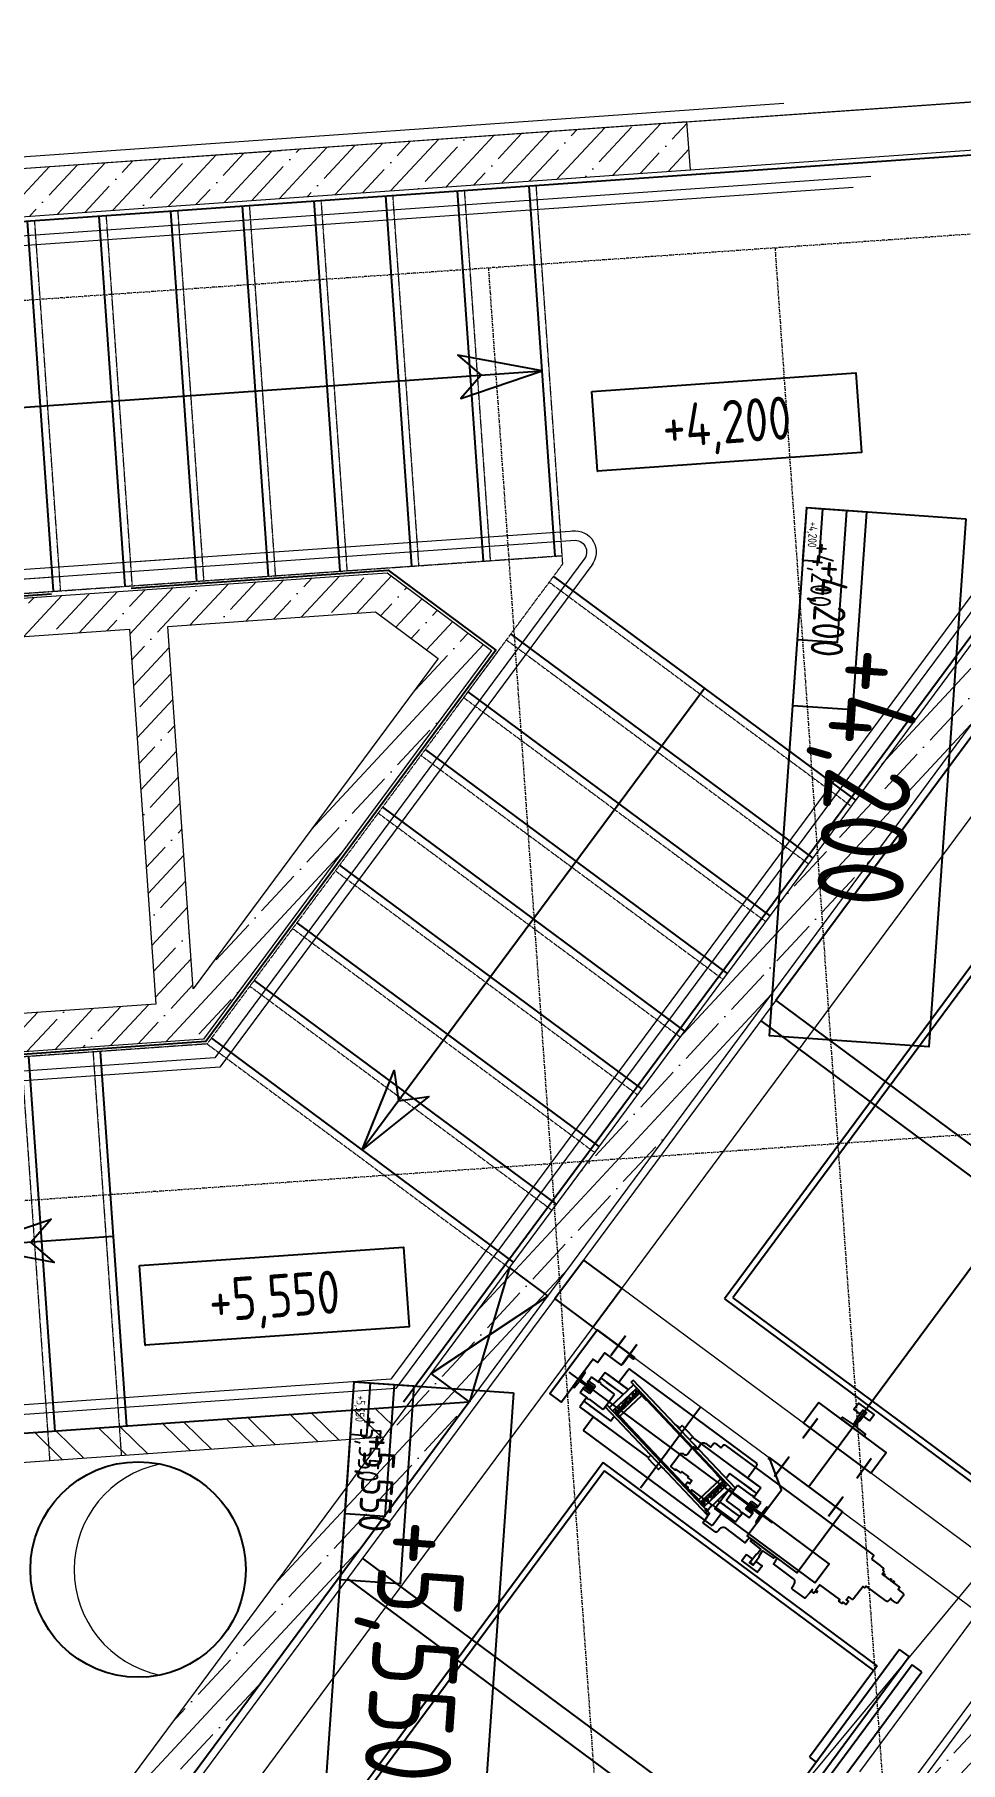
# Model space of a CAD drawing. Header units: millimetres. Extents: x -798 to 124478, y -405 to 121556.
# Drawn here: x 43648 to 47515, y 25462 to 32677 of the extents above; entities that cross this region are included whole.
import ezdxf
from ezdxf.enums import TextEntityAlignment as Align

# ---------------------------------------------------------------- set-up
doc = ezdxf.new("R2010")
doc.units = ezdxf.units.MM
for name, pattern in [('CENTER', [2, 1.25, -0.25, 0.25, -0.25]), ('HIDDEN', [0.375, 0.25, -0.125]), ('Strichpunkt', [25.4, 12.7, -6.35, 0, -6.35])]:
    doc.linetypes.add(name, pattern=pattern)
for name, color, linetype in [('0 @ 0.1', 7, 'Continuous'), ('0 @ 0.2', 7, 'Continuous'), ('0 @ 100', 7, 'Continuous'), ('0 @ 20', 7, 'Continuous'), ('0 @ 200', 7, 'Continuous'), ('0 @ 50', 7, 'Continuous'), ('0 @ 75', 7, 'Continuous'), ('1', 7, 'Continuous'), ('A-ЧИСТОВАЯ ОТДЕЛКА', 83, 'Continuous')]:
    doc.layers.add(name, color=color, linetype=linetype)
for name, color, linetype, lineweight in [('A-AXES', 40, 'CENTER', 5), ('A-Hatch', 253, 'Continuous', 9), ('A-Stair', 31, 'Continuous', 25), ('A-STAIR-PLAN-CNCR', 246, 'HIDDEN', 13), ('A-WALL-BRCK', 5, 'Continuous', 9), ('A-поручни', 141, 'Continuous', 5), ('LWA', 9, 'Continuous', 0), ('S-SLAB', 200, 'Continuous', 15), ('S-WALL', 5, 'Continuous', 15), ('тонкая 013', 4, 'Continuous', 18)]:
    doc.layers.add(name, color=color, linetype=linetype, lineweight=lineweight)
doc.styles.add('Arch-Dim', font='romans.shx', dxfattribs={"width": 0.75})

# ---------------------------------------------------------------- blocks, each defined once
blk = doc.blocks.new('оси 2')
at = {"layer": 'A-AXES', "linetype": 'Strichpunkt', "transparency": 33554687}
for p, q in [((2275580.2, -2396969.1), (2165325.6, -2404701.6)), ((2275842.5, -2400709.9), (2165588.7, -2408442.3)), ((2206160, -2401837.7), (2208269.7, -2431919.8)), ((2204962.9, -2401921.7), (2206932.8, -2430008.6))]:
    blk.add_line(p, q, dxfattribs=at)
blk = doc.blocks.new('*U74')
blk.add_lwpolyline([(0, 3.334), (11.053, 3.334), (11.053, 0), (0, 0)], close=True)
at = {"style": 'Arch-Dim', "width": 0.75}
blk.add_attdef('УРОВЕНЬ', text='', height=1.8, dxfattribs=at).set_placement((5.526, 0.774), align=Align.CENTER)
blk = doc.blocks.new('*U710')
at = {"layer": '0 @ 0.1', "transparency": 33554687, "xscale": 0.09999999999999994, "yscale": 0.09999999999999994, "zscale": 0.09999999999999994, "rotation": 359.9994288541457}
blk.add_blockref('*U74', (-589670.4, 21213.6), dxfattribs=at).add_auto_attribs({'УРОВЕНЬ': '+4,200'})
at = {"layer": '0 @ 0.2', "transparency": 33554687, "xscale": 0.2, "yscale": 0.2, "zscale": 0.2, "rotation": 265.9876910632498}
blk.add_blockref('*U74', (-588796.8, 21061.1), dxfattribs=at).add_auto_attribs({'УРОВЕНЬ': '+4,200'})
at = {"layer": '0 @ 100', "transparency": 33554687, "xscale": 100, "yscale": 100, "zscale": 100, "rotation": 4.011737790923141}
blk.add_blockref('*U74', (-589670.4, 21213.6), dxfattribs=at).add_auto_attribs({'УРОВЕНЬ': '+4,200'})
at = {"layer": '0 @ 20', "transparency": 33554687, "xscale": 19.99999999999999, "yscale": 19.99999999999999, "zscale": 19.99999999999999, "rotation": 265.9876910632498}
blk.add_blockref('*U74', (-588796.8, 21061.1), dxfattribs=at).add_auto_attribs({'УРОВЕНЬ': '+4,200'})
at = {"layer": '0 @ 200', "transparency": 33554687, "xscale": 199.9999999999999, "yscale": 199.9999999999999, "zscale": 199.9999999999999, "rotation": 265.9876910632498}
blk.add_blockref('*U74', (-588796.8, 21061.1), dxfattribs=at).add_auto_attribs({'УРОВЕНЬ': '+4,200'})
at = {"layer": '0 @ 50', "transparency": 33554687, "xscale": 49.99999999999998, "yscale": 49.99999999999998, "zscale": 49.99999999999998, "rotation": 265.9876910632498}
blk.add_blockref('*U74', (-588796.8, 21061.1), dxfattribs=at).add_auto_attribs({'УРОВЕНЬ': '+4,200'})
at = {"layer": '0 @ 75', "transparency": 33554687, "xscale": 75, "yscale": 75, "zscale": 75, "rotation": 265.9876910632499}
blk.add_blockref('*U74', (-588796.8, 21061.1), dxfattribs=at).add_auto_attribs({'УРОВЕНЬ': '+4,200'})
blk = doc.blocks.new('*U712')
at = {"layer": '0 @ 0.1', "transparency": 33554687, "xscale": 0.09999999999999994, "yscale": 0.09999999999999994, "zscale": 0.09999999999999994, "rotation": 359.9994288541457}
blk.add_blockref('*U74', (-591560, 17563.3), dxfattribs=at).add_auto_attribs({'УРОВЕНЬ': '+5,550'})
at = {"layer": '0 @ 0.2', "transparency": 33554687, "xscale": 0.2, "yscale": 0.2, "zscale": 0.2, "rotation": 265.9876910632498}
blk.add_blockref('*U74', (-590686.4, 17410.9), dxfattribs=at).add_auto_attribs({'УРОВЕНЬ': '+5,550'})
at = {"layer": '0 @ 100', "transparency": 33554687, "xscale": 100, "yscale": 100, "zscale": 100, "rotation": 4.011737790923141}
blk.add_blockref('*U74', (-591560, 17563.3), dxfattribs=at).add_auto_attribs({'УРОВЕНЬ': '+5,550'})
at = {"layer": '0 @ 20', "transparency": 33554687, "xscale": 19.99999999999999, "yscale": 19.99999999999999, "zscale": 19.99999999999999, "rotation": 265.9876910632498}
blk.add_blockref('*U74', (-590686.4, 17410.9), dxfattribs=at).add_auto_attribs({'УРОВЕНЬ': '+5,550'})
at = {"layer": '0 @ 200', "transparency": 33554687, "xscale": 199.9999999999999, "yscale": 199.9999999999999, "zscale": 199.9999999999999, "rotation": 265.9876910632498}
blk.add_blockref('*U74', (-590686.4, 17410.9), dxfattribs=at).add_auto_attribs({'УРОВЕНЬ': '+5,550'})
at = {"layer": '0 @ 50', "transparency": 33554687, "xscale": 49.99999999999998, "yscale": 49.99999999999998, "zscale": 49.99999999999998, "rotation": 265.9876910632498}
blk.add_blockref('*U74', (-590686.4, 17410.9), dxfattribs=at).add_auto_attribs({'УРОВЕНЬ': '+5,550'})
at = {"layer": '0 @ 75', "transparency": 33554687, "xscale": 75, "yscale": 75, "zscale": 75, "rotation": 265.9876910632499}
blk.add_blockref('*U74', (-590686.4, 17410.9), dxfattribs=at).add_auto_attribs({'УРОВЕНЬ': '+5,550'})
blk = doc.blocks.new('kkkj')
at = {"layer": 'A-Hatch', "ltscale": 15}
h = blk.add_hatch(dxfattribs=at)
h.set_pattern_fill('ANSI32', color=256, scale=21, angle=-89.40085, style=0)
h.set_pattern_definition([(315.59915, (-631989.52, 54743.62), (139.9523, 142.9103), []), (315.59915, (-631988.53, 54649.33), (139.9523, 142.9103), [])])
h.paths.add_polyline_path([(-590564.4, 17179.2), (-590470.4, 17306), (-592126.8, 17189.9), (-592525.8, 17161.9), (-592517.4, 17042.2), (-592238.1, 17061.8), (-592387.7, 17051.3), (-592179.6, 14084.5), (-590324, 14214.7), (-590472.2, 14324.5), (-592068.3, 14212.6), (-592268, 17059.7)])
at = {"layer": 'A-Stair'}
for p, q in [((-590147.1, 20837.7), (-590255.5, 22383.9)), ((-589847.8, 20858.7), (-589956.3, 22404.9)), ((-591344.2, 20753.7), (-591452.6, 22299.9)), ((-591044.9, 20774.7), (-591153.3, 22320.9)), ((-590745.6, 20795.7), (-590854.1, 22341.9)), ((-590446.4, 20816.7), (-590554.8, 22362.9)), ((-591942.7, 20711.8), (-592051.1, 22258)), ((-591643.4, 20732.8), (-591751.9, 22279)), ((-589854.3, 20773.8), (-588593, 19839)), ((-590032.9, 20532.8), (-588771.6, 19597.9)), ((-590211.5, 20291.8), (-588950.2, 19356.9)), ((-590390.2, 20050.8), (-589128.9, 19115.9)), ((-590568.8, 19809.8), (-589307.5, 18874.9)), ((-590747.5, 19568.8), (-589486.2, 18633.9)), ((-590926.1, 19327.8), (-589664.8, 18392.9)), ((-591104.7, 19086.7), (-589843.4, 18151.9)), ((-591283.4, 18845.7), (-590022.1, 17910.8)), ((-592047.1, 18769.3), (-591937.2, 17203.2)), ((-591747.8, 18790.3), (-591638, 17224.2))]:
    blk.add_line(p, q, dxfattribs=at)
for points in [[(-592595.4, 21442.9), (-589902.1, 21631.8), (-590253.3, 21697.8), (-590156.8, 21613.9), (-590240.7, 21517.4), (-589902.1, 21631.8)], [(-589222.9, 20305.9), (-590653.9, 18379.1), (-590520.3, 18710.6), (-590501.6, 18584.2), (-590375.2, 18602.8), (-590653.9, 18379.1)], [(-591693.6, 18017.2), (-592291.6, 17975.3), (-591953, 18089.6), (-592036.8, 17993.1), (-591940.3, 17909.3), (-592291.6, 17975.3)]]:
    blk.add_lwpolyline(points, dxfattribs=at)
at = {"layer": 'A-STAIR-PLAN-CNCR', "ltscale": 5, "transparency": 33554687}
for p, q in [((-590117.2, 20839.8), (-590225.6, 22386)), ((-589815.5, 20826.1), (-589926.4, 22407)), ((-591314.2, 20755.8), (-591422.7, 22302)), ((-591015, 20776.8), (-591123.4, 22323)), ((-590715.7, 20797.8), (-590824.1, 22344)), ((-590416.4, 20818.8), (-590524.9, 22365)), ((-591912.8, 20713.9), (-592021.2, 22260.1)), ((-591613.5, 20734.9), (-591721.9, 22281.1)), ((-590541.3, 20810), (-589817.9, 20860.8)), ((-590259.2, 20227.5), (-589815.5, 20826.1)), ((-589872.1, 20749.7), (-588610.8, 19814.8)), ((-590050.8, 20508.7), (-588789.5, 19573.8)), ((-590229.4, 20267.7), (-588968.1, 19332.8)), ((-590408, 20026.7), (-589146.7, 19091.8)), ((-590586.7, 19785.7), (-589325.4, 18850.8)), ((-590765.3, 19544.7), (-589504, 18609.8)), ((-590765.3, 19544.7), (-589504, 18609.8)), ((-590944, 19303.7), (-589682.7, 18368.8)), ((-591122.6, 19062.6), (-589861.3, 18127.8)), ((-592077, 18767.2), (-591958.7, 17081.4)), ((-591777.7, 18788.2), (-591659.5, 17102.4)), ((-591301.2, 18821.6), (-590039.9, 17886.7))]:
    blk.add_line(p, q, dxfattribs=at)
for points in [[(-592511.3, 20671.9), (-590541.3, 20810)], [(-592483.4, 20273.9), (-592511.3, 20671.9), (-591941.4, 20711.9)], [(-590080.5, 20468.5), (-591301.2, 18821.6), (-592376.2, 18746.2), (-592460.1, 19941.9)]]:
    blk.add_lwpolyline(points, dxfattribs=at)
at = {"layer": 'A-WALL-BRCK'}
for p, q in [((-590470.4, 17306), (-592525.8, 17161.9)), ((-590470.4, 17306), (-592525.8, 17161.9)), ((-590564.4, 17179.2), (-592307.9, 17056.9))]:
    blk.add_line(p, q, dxfattribs=at)
at = {"layer": 'A-поручни', "ltscale": 5, "transparency": 33554687}
for points in [[(-594181.7, 22048.4), (-588529.2, 22444.8)], [(-594178.9, 22008.5), (-588602.7, 22399.6)], [(-587855.7, 21035.1), (-590533.9, 17421.9)], [(-587808.8, 21031.2), (-590512.7, 17383.3)], [(-591616.4, 20834.9), (-589765.3, 20964.7)], [(-592576.1, 20167.1), (-592618, 20764.6), (-591321.2, 20855.6)], [(-592615.2, 20724.7), (-589764, 20924.7)], [(-589690.6, 20826.7), (-591248.3, 18725.1), (-592469, 18639.5), (-592552.9, 19835.1)], [(-589723.4, 20849.6), (-591269.5, 18763.7), (-592431.9, 18682.2), (-592515.8, 19877.8)], [(-592539, 20209.8), (-592575.3, 20727.5), (-591945.6, 20771.7)], [(-590533.9, 17421.9), (-592244.9, 17301.9)], [(-590512.7, 17383.3), (-592242.1, 17262)]]:
    blk.add_lwpolyline(points, dxfattribs=at)
for points in [[(-589776.6, 20963.9, -0.682429), (-589696.2, 20819.1, -2.748869)], [(-589771.3, 20924.3, -0.682429), (-589727, 20844.6, -0.682429)]]:
    blk.add_lwpolyline(points, format="xyb", dxfattribs=at)
at = {"layer": 'A-ЧИСТОВАЯ ОТДЕЛКА', "ltscale": 5, "transparency": 33554687}
for points in [[(-594185.9, 22108.3), (-586815.3, 22625.2), (-586792.6, 22301.5), (-590480.9, 17325.4)], [(-591618.6, 20724.5), (-590544.3, 20799.8), (-590094.5, 20466.5), (-591306.5, 18831.3), (-592367, 18756.9), (-592450.8, 19952.6)], [(-592474.1, 20284.6), (-592500.6, 20662.6), (-591950.6, 20701.2)]]:
    blk.add_lwpolyline(points, dxfattribs=at)
at = {"color": 5}
for name in ['*U710', '*U712']:
    blk.add_blockref(name, (0, 0), dxfattribs=at)
blk = doc.blocks.new('Elev_B_CarBracket_KM775800G01_0')
at = {"layer": '1'}
for points in [[(0, 175), (-108, 175), (-108, -175), (0, -175)], [(-58, 140), (-158, 140)], [(-58, -140), (-158, -140)]]:
    blk.add_lwpolyline(points, close=True, dxfattribs=at)
blk = doc.blocks.new('Elev_B_CombinationBracket_KM800909G01_0')
at = {"layer": '1'}
for points in [[(0, 0), (0, 84), (240, 84), (312, 196), (312, 205), (318, 205), (318, -175), (0, -175)], [(268, 140), (368, 140)], [(268, -140), (368, -140)]]:
    blk.add_lwpolyline(points, close=True, dxfattribs=at)
blk = doc.blocks.new('Elev_B_CwtBracket_KM724866G01_0')
at = {"layer": '1'}
for points in [[(0, 0), (-119, 0), (-119, 60), (212, 60), (212, -135), (204, -135), (204, -110), (154, -110), (154, -24), (104, -24), (104, 0)], [(262, -50), (162, -50)], [(262, -110), (162, -110)]]:
    blk.add_lwpolyline(points, close=True, dxfattribs=at)
blk = doc.blocks.new('Elev_B_CWT4PSM_DBG820_0')
at = {"layer": '1'}
for p, q in [((-40, 399.8), (-40, 439.8)), ((-40, 439.8), (-12, 439.8)), ((-20, 439.8), (-12, 439.8)), ((-20, 404.8), (-20, 439.8)), ((-12, 404.8), (-12, 439.8)), ((-12, 404.8), (-12, 439.8)), ((-10.7, 434), (-12, 434)), ((-12, 434), (-10.2, 434)), ((-10.2, 434), (-8.2, 432)), ((10.3, 434), (8.3, 432)), ((12, 434), (10.3, 434)), ((12, 434), (10.8, 434)), ((12, 439.8), (40, 439.8)), ((12, 439.8), (20, 439.8)), ((12, 404.8), (12, 439.8)), ((12, 404.8), (12, 439.8)), ((20, 404.8), (20, 439.8)), ((40, 399.8), (40, 439.8)), ((-40, 405), (-89, 405)), ((-89, 245), (-89, 405)), ((-89, 48.5), (-89, 388.2)), ((-60, 405), (-40, 405)), ((-40, 405), (-60, 405)), ((-60, 405), (-60, 265)), ((-60, 315), (-60, 375)), ((-40, 399.8), (-42.5, 399.8)), ((-42.5, 391.8), (-42.5, 399.8)), ((-40, 391.8), (-42.5, 391.8)), ((-40, 319.8), (-40, 391.8)), ((-20, 404.8), (20, 404.8)), ((-12, 431.8), (-8, 431.8)), ((-12, 411.8), (-8, 411.8)), ((-12, 409.8), (-10.7, 410.5)), ((-10.7, 410.5), (-8.7, 410.5)), ((-10.5, 405.1), (-7, 410)), ((-8.7, 410.5), (-8.7, 411)), ((-8.7, 411), (-8.2, 411)), ((-8.2, 431.8), (-8.2, 432)), ((-8.2, 411.8), (-8.2, 411)), ((-8, 411.8), (-8, 431.8)), ((7, 410), (-7, 410)), ((-7, 410), (7, 410)), ((10.5, 405.1), (7, 410)), ((12, 431.8), (8, 431.8)), ((8, 411.8), (8, 431.8)), ((12, 411.8), (8, 411.8)), ((8.3, 431.8), (8.3, 432)), ((8.3, 411.8), (8.3, 411)), ((8.8, 411), (8.3, 411)), ((8.8, 410.5), (8.8, 411)), ((10.8, 410.5), (8.8, 410.5)), ((12, 409.8), (10.8, 410.5)), ((89, 405), (40, 405)), ((60, 405), (40, 405)), ((40, 399.8), (42.5, 399.8)), ((40, 319.8), (40, 391.8)), ((40, 391.8), (42.5, 391.8)), ((42.5, 391.8), (42.5, 399.8)), ((60, 405), (60, 290)), ((60, 315), (60, 375)), ((89, 284.9), (89, 405)), ((89, 390.5), (89, 284.9)), ((-160, 330), (-160, -330)), ((-155, 335), (-89, 335)), ((-134.6, -291.2), (-26.9, 319.4)), ((-122.7, -293.3), (-15.1, 317.3)), ((-40, 319.8), (40, 319.8)), ((-26.9, 319.4), (-15.1, 317.3)), ((118.4, 279.5), (-17.5, 303.5)), ((13.2, -317.3), (120.8, 293.3)), ((25, -319.4), (132.6, 291.2)), ((89, 335), (155, 335)), ((120.8, 293.3), (132.6, 291.2)), ((160, 330), (160, -330)), ((-27.6, 220.5), (-101.4, -198.1)), ((-36.5, 265), (-60, 265)), ((-17.4, 265), (-24.3, 265)), ((-21.3, 247.2), (102.8, 225.3)), ((-21, 283.8), (114.9, 259.8)), ((-19.1, 259.6), (104.9, 237.7)), ((-13.4, 276.4), (-15.7, 274.7)), ((-9.7, 275.7), (-13.4, 276.4)), ((-8.4, 270.1), (-8.8, 274.8)), ((2.6, 265), (-5.5, 265)), ((6.9, 272), (4.9, 267.7)), ((9.1, 272.4), (8, 272.6)), ((10.3, 266.8), (9.9, 271.5)), ((23.9, 265), (10.7, 265)), ((25.6, 268.7), (23.6, 264.4)), ((27.8, 269.1), (26.7, 269.3)), ((29, 263.5), (28.6, 268.2)), ((44.1, 265), (28.9, 265)), ((44.3, 265.4), (42.3, 261.1)), ((46.5, 265.8), (45.4, 266)), ((60, 265), (47.3, 265)), ((47.7, 260.2), (47.3, 264.9)), ((60, 269.5), (60, 265)), ((63, 262.1), (61, 257.8)), ((65.2, 262.5), (64.1, 262.7)), ((66.4, 256.9), (66, 261.6)), ((81.7, 258.8), (79.7, 254.5)), ((83.9, 259.2), (82.8, 259.4)), ((85.1, 253.6), (84.7, 258.3)), ((89, 249.1), (89, 264.6)), ((89, 264.6), (89, 247.9)), ((100.4, 255.5), (98.4, 251.2)), ((105.3, 255.4), (101.5, 256.1)), ((106.9, 253.1), (105.3, 255.4)), ((25.7, -220.5), (99.5, 198.1)), ((-93.2, 47.2), (-103.7, -12.8)), ((-90.8, 48.9), (-93.2, 47.2)), ((-75.1, 46.1), (-90.8, 48.9)), ((100.2, 15.2), (84.5, 17.9)), ((89, 17.1), (89, 43.7)), ((101.8, 12.8), (91.2, -47.2)), ((101.8, 12.8), (100.2, 15.2)), ((-103.7, -12.8), (-102.1, -15.2)), ((-102.1, -15.2), (-86.4, -17.9)), ((-89, -17.5), (-89, -32.9)), ((88.9, -48.9), (73.2, -46.1)), ((91.2, -47.2), (88.9, -48.9)), ((89, -390.5), (89, -48.8)), ((-120.3, -279.5), (15.6, -303.5)), ((19.1, -283.8), (-116.8, -259.8)), ((-108.8, -253.1), (-107.2, -255.4)), ((-107.2, -255.4), (-103.4, -256.1)), ((-104.7, -225.3), (19.4, -247.2)), ((-102.4, -255.5), (-100.4, -251.2)), ((-89, -249.3), (-89, -264.7)), ((-89, -249.3), (-89, -264.7)), ((-89, -285), (-89, -405)), ((-89, -285), (-89, -388.3)), ((-87, -253.6), (-86.6, -258.3)), ((-85.8, -259.2), (-84.7, -259.4)), ((-83.6, -258.8), (-81.6, -254.5)), ((-68.3, -256.9), (-67.9, -261.6)), ((-67.1, -262.5), (-66, -262.7)), ((-64.9, -262.1), (-62.9, -257.8)), ((-60, -269.8), (-60, -265)), ((-49.2, -265), (-60, -265)), ((-49.6, -260.2), (-49.2, -264.9)), ((-48.4, -265.8), (-47.3, -266)), ((-46.2, -265.4), (-44.2, -261.1)), ((-30.8, -265), (-46, -265)), ((-30.9, -263.5), (-30.5, -268.2)), ((-29.7, -269.1), (-28.6, -269.3)), ((-27.5, -268.7), (-25.5, -264.4)), ((-12.6, -265), (-25.8, -265)), ((-12.2, -266.8), (-11.8, -271.5)), ((-11, -272.4), (-9.9, -272.6)), ((-8.8, -272), (-6.8, -267.7)), ((3.6, -265), (-4.5, -265)), ((6.5, -270.1), (6.9, -274.8)), ((7.8, -275.7), (11.5, -276.4)), ((11.5, -276.4), (13.8, -274.7)), ((22.4, -265), (15.5, -265)), ((30.1, -221.3), (24.2, -220.2)), ((60, -265), (34.6, -265)), ((60, -405), (60, -265)), ((89, -284.9), (89, -405)), ((-155, -335), (-89, -335)), ((-134.6, -291.2), (-122.7, -293.3)), ((-60, -405), (-60, -290.2)), ((-60, -315), (-60, -375)), ((-40, -319.8), (-40, -391.8)), ((-40, -319.8), (40, -319.8)), ((13.2, -317.3), (25, -319.4)), ((40, -319.8), (40, -391.8)), ((60, -315), (60, -375)), ((89, -335), (155, -335)), ((-40, -405), (-89, -405)), ((-60, -405), (-40, -405)), ((-40, -405), (-60, -405)), ((-40, -391.8), (-42.5, -391.8)), ((-42.5, -391.8), (-42.5, -399.8)), ((-40, -399.8), (-42.5, -399.8)), ((-40, -399.8), (-40, -439.8)), ((-20, -404.8), (20, -404.8)), ((-20, -404.8), (-20, -439.8)), ((-12, -404.8), (-12, -439.8)), ((-12, -404.8), (-12, -439.8)), ((-12, -409.8), (-10.7, -410.5)), ((-12, -411.8), (-8, -411.8)), ((-12, -431.8), (-8, -431.8)), ((-10.7, -410.5), (-8.7, -410.5)), ((-10.5, -405.1), (-7, -410)), ((-10.2, -434), (-8.2, -432)), ((-8.7, -410.5), (-8.7, -411)), ((-8.7, -411), (-8.2, -411)), ((-8.2, -411.8), (-8.2, -411)), ((-8.2, -431.8), (-8.2, -432)), ((-8, -411.8), (-8, -431.8)), ((7, -410), (-7, -410)), ((-7, -410), (7, -410)), ((10.5, -405.1), (7, -410)), ((12, -411.8), (8, -411.8)), ((8, -411.8), (8, -431.8)), ((12, -431.8), (8, -431.8)), ((8.8, -411), (8.3, -411)), ((8.3, -411.8), (8.3, -411)), ((8.3, -431.8), (8.3, -432)), ((10.3, -434), (8.3, -432)), ((10.8, -410.5), (8.8, -410.5)), ((8.8, -410.5), (8.8, -411)), ((12, -409.8), (10.8, -410.5)), ((12, -404.8), (12, -439.8)), ((12, -404.8), (12, -439.8)), ((20, -404.8), (20, -439.8)), ((40, -391.8), (42.5, -391.8)), ((40, -399.8), (42.5, -399.8)), ((40, -399.8), (40, -439.8)), ((89, -405), (40, -405)), ((60, -405), (40, -405)), ((42.5, -391.8), (42.5, -399.8)), ((-40, -439.8), (-12, -439.8)), ((-20, -439.8), (-12, -439.8)), ((-10.7, -434), (-12, -434)), ((-12, -434), (-10.2, -434)), ((12, -434), (10.3, -434)), ((12, -434), (10.8, -434)), ((12, -439.8), (40, -439.8)), ((12, -439.8), (20, -439.8))]:
    blk.add_line(p, q, dxfattribs=at)
at = {"layer": '1', "flags": 128}
for points in [[(-32, 221.3), (-31.9, 221.2), (-31.7, 221.2), (-31.3, 221.1), (-30.7, 221), (-30, 220.9), (-29.3, 220.8), (-28.4, 220.6), (-26.1, 220.2), (-19.1, 259.6)], [(-15.7, 274.7), (-15.7, 274.6), (-15.8, 274), (-16, 273.2), (-16.2, 272), (-16.5, 270.4), (-16.8, 268.5), (-17.2, 266.3), (-17.7, 263.7), (-18.2, 260.8), (-18.4, 259.5)], [(-8.4, 270.1), (-8.5, 269.9), (-8.5, 269.4), (-8.7, 268.5), (-8.9, 267.3), (-9.2, 265.8), (-9.5, 263.9), (-9.9, 261.6), (-10.4, 259), (-10.5, 258.1)], [(4.9, 267.7), (4.9, 267.6), (4.8, 267), (4.6, 266.2), (4.4, 265), (4.1, 263.4), (3.8, 261.5), (3.4, 259.3), (2.9, 256.7), (2.8, 255.7)], [(10.3, 266.8), (10.3, 266.6), (10.2, 266.1), (10, 265.2), (9.8, 264), (9.5, 262.5), (9.2, 260.6), (8.8, 258.3), (8.3, 255.7), (8.2, 254.8)], [(23.6, 264.4), (23.6, 264.3), (23.5, 263.7), (23.3, 262.9), (23.1, 261.7), (22.8, 260.1), (22.5, 258.2), (22.1, 256), (21.7, 253.4), (21.5, 252.4)], [(29, 263.5), (29, 263.3), (28.9, 262.8), (28.7, 261.9), (28.5, 260.7), (28.2, 259.2), (27.9, 257.3), (27.5, 255), (27, 252.4), (26.9, 251.5)], [(42.3, 261.1), (42.3, 261), (42.2, 260.4), (42, 259.6), (41.8, 258.4), (41.5, 256.8), (41.2, 254.9), (40.8, 252.7), (40.4, 250.1), (40.2, 249.1)], [(47.7, 260.2), (47.7, 260), (47.6, 259.5), (47.4, 258.6), (47.2, 257.4), (46.9, 255.9), (46.6, 254), (46.2, 251.7), (45.8, 249.1), (45.6, 248.2)], [(61, 257.8), (61, 257.7), (60.9, 257.1), (60.7, 256.3), (60.5, 255.1), (60.3, 253.5), (59.9, 251.6), (59.5, 249.4), (59.1, 246.8), (58.9, 245.8)], [(66.4, 256.9), (66.4, 256.7), (66.3, 256.2), (66.1, 255.3), (65.9, 254.1), (65.7, 252.6), (65.3, 250.7), (64.9, 248.4), (64.5, 245.8), (64.3, 244.9)], [(79.7, 254.5), (79.7, 254.4), (79.6, 253.8), (79.5, 253), (79.2, 251.8), (79, 250.2), (78.6, 248.3), (78.2, 246.1), (77.8, 243.5), (77.6, 242.5)], [(85.1, 253.6), (85.1, 253.4), (85, 252.9), (84.9, 252), (84.6, 250.8), (84.4, 249.3), (84, 247.4), (83.6, 245.1), (83.2, 242.5), (83, 241.6)], [(98.4, 251.2), (98.4, 251.1), (98.3, 250.5), (98.2, 249.7), (98, 248.5), (97.7, 246.9), (97.3, 245), (97, 242.8), (96.5, 240.2), (96.3, 239.2)], [(104.9, 237.7), (98, 198.3), (100.3, 197.9), (101.2, 197.8), (101.9, 197.6), (102.6, 197.5), (103.2, 197.4), (103.6, 197.3), (103.8, 197.3), (103.9, 197.3)], [(106.9, 253.1), (106.9, 252.9), (106.8, 252.4), (106.6, 251.6), (106.4, 250.3), (106.1, 248.8), (105.8, 246.9), (105.4, 244.6), (104.9, 242.1), (104.4, 239.1), (104.2, 237.9)], [(24.2, -220.2), (17.2, -259.6), (-106.8, -237.7), (-99.9, -198.3), (-102.2, -197.9), (-103.1, -197.8), (-103.8, -197.6), (-104.5, -197.5), (-105.1, -197.4), (-105.5, -197.3), (-105.7, -197.3), (-105.8, -197.3)], [(-106.1, -237.9), (-106.6, -240.6), (-107.1, -243.4), (-107.5, -245.8), (-107.9, -247.9), (-108.2, -249.6), (-108.4, -251), (-108.6, -252), (-108.7, -252.7), (-108.8, -253.1), (-108.8, -253.1)], [(-98.2, -239.2), (-98.4, -240.2), (-98.9, -242.8), (-99.3, -245), (-99.6, -246.9), (-99.9, -248.5), (-100.1, -249.7), (-100.2, -250.5), (-100.3, -251.1), (-100.4, -251.2)], [(-84.9, -241.6), (-85.1, -242.5), (-85.5, -245.1), (-85.9, -247.4), (-86.3, -249.3), (-86.5, -250.8), (-86.8, -252), (-86.9, -252.9), (-87, -253.4), (-87, -253.6)], [(-79.5, -242.5), (-79.7, -243.5), (-80.1, -246.1), (-80.5, -248.3), (-80.9, -250.2), (-81.1, -251.8), (-81.4, -253), (-81.5, -253.8), (-81.6, -254.4), (-81.6, -254.5)], [(-66.2, -244.9), (-66.4, -245.8), (-66.8, -248.4), (-67.2, -250.7), (-67.6, -252.6), (-67.8, -254.1), (-68, -255.3), (-68.2, -256.2), (-68.3, -256.7), (-68.3, -256.9)], [(-60.8, -245.8), (-61, -246.8), (-61.4, -249.4), (-61.8, -251.6), (-62.2, -253.5), (-62.4, -255.1), (-62.7, -256.3), (-62.8, -257.1), (-62.9, -257.7), (-62.9, -257.8)], [(-47.5, -248.2), (-47.7, -249.1), (-48.1, -251.7), (-48.5, -254), (-48.8, -255.9), (-49.1, -257.4), (-49.3, -258.6), (-49.5, -259.5), (-49.6, -260), (-49.6, -260.2)], [(-42.1, -249.1), (-42.3, -250.1), (-42.7, -252.7), (-43.1, -254.9), (-43.5, -256.8), (-43.7, -258.4), (-43.9, -259.6), (-44.1, -260.4), (-44.2, -261), (-44.2, -261.1)], [(-28.8, -251.5), (-29, -252.4), (-29.4, -255), (-29.8, -257.3), (-30.1, -259.2), (-30.4, -260.7), (-30.6, -261.9), (-30.8, -262.8), (-30.9, -263.3), (-30.9, -263.5)], [(-23.4, -252.4), (-23.6, -253.4), (-24, -256), (-24.4, -258.2), (-24.7, -260.1), (-25, -261.7), (-25.2, -262.9), (-25.4, -263.7), (-25.5, -264.3), (-25.5, -264.4)], [(-10.1, -254.8), (-10.2, -255.7), (-10.7, -258.3), (-11.1, -260.6), (-11.4, -262.5), (-11.7, -264), (-11.9, -265.2), (-12.1, -266.1), (-12.2, -266.6), (-12.2, -266.8)], [(-4.7, -255.7), (-4.8, -256.7), (-5.3, -259.3), (-5.7, -261.5), (-6, -263.4), (-6.3, -265), (-6.5, -266.2), (-6.7, -267), (-6.8, -267.6), (-6.8, -267.7)], [(8.6, -258.1), (8.5, -259), (8, -261.6), (7.6, -263.9), (7.3, -265.8), (7, -267.3), (6.8, -268.5), (6.6, -269.4), (6.6, -269.9), (6.5, -270.1)], [(16.5, -259.5), (16, -262.3), (15.5, -265), (15.1, -267.4), (14.7, -269.5), (14.4, -271.2), (14.2, -272.6), (14, -273.7), (13.9, -274.3), (13.8, -274.7), (13.8, -274.7)]]:
    blk.add_lwpolyline(points, dxfattribs=at)
at = {"layer": '1'}
for centre, radius, start, end in [((-9.7, 409), 4, 235.77113, 259.19308), ((-11.2, 407.5), 2, 247.97569, 263.22261), ((9.8, 409), 4, 280.80692, 304.22887), ((-155, 330), 5, 90, 180), ((155, 330), 5, 0, 90), ((-9.8, 274.7), 1, 5, 80), ((-1.5, 270.7), 7, 185, 335), ((7.8, 271.6), 1, 80, 155), ((8.9, 271.4), 1, 5, 80), ((17.3, 267.4), 7, 185, 335), ((26.5, 268.3), 1, 80, 155), ((27.6, 268.1), 1, 5, 80), ((36, 264.1), 7, 185, 335), ((45.2, 265), 1, 80, 155), ((46.3, 264.8), 1, 5, 80), ((54.7, 260.8), 7, 185, 335), ((63.9, 261.7), 1, 80, 155), ((65, 261.5), 1, 5, 80), ((73.4, 257.5), 7, 185, 335), ((82.6, 258.4), 1, 80, 155), ((83.7, 258.2), 1, 5, 80), ((92.1, 254.2), 7, 185, 335), ((101.4, 255.1), 1, 80, 155), ((-103.3, -255.1), 1, 260, 335), ((-94, -254.2), 7, 5, 155), ((-85.6, -258.2), 1, 185, 260), ((-84.5, -258.4), 1, 260, 335), ((-75.3, -257.5), 7, 5, 155), ((-66.9, -261.5), 1, 185, 260), ((-65.8, -261.7), 1, 260, 335), ((-56.6, -260.8), 7, 5, 155), ((-48.2, -264.8), 1, 185, 260), ((-47.1, -265), 1, 260, 335), ((-37.9, -264.1), 7, 5, 155), ((-29.5, -268.1), 1, 185, 260), ((-28.4, -268.3), 1, 260, 335), ((-19.2, -267.4), 7, 5, 155), ((-10.8, -271.4), 1, 185, 260), ((-9.7, -271.6), 1, 260, 335), ((-0.5, -270.7), 7, 5, 155), ((7.9, -274.7), 1, 185, 260), ((-155, -330), 5, 180, 270), ((155, -330), 5, 270, 0), ((-9.7, -409), 4, 100.80692, 124.22887), ((-11.2, -407.5), 2, 96.77739, 112.02431), ((9.8, -409), 4, 55.77113, 79.19308)]:
    blk.add_arc(centre, radius, start, end, dxfattribs=at)
blk = doc.blocks.new('MX14_Planview')
at = {"layer": '1'}
blk.add_lwpolyline([(250, -0.1), (249.9, -385.1), (248.1, -388.5), (246.3, -389.6), (244.3, -390.1), (239.8, -390.3), (236.2, -390.6), (233.4, -391.7), (232.1, -393.2), (231.2, -394.9), (231, -396.2), (231, -438.1), (230, -441.5), (229.9, -454.3), (229, -454.9), (228.3, -455.1), (227.1, -455.3), (226.3, -455.3), (222.5, -455.3), (222.3, -460), (221.8, -460.5), (221.8, -461.6), (221.6, -461.8), (220.9, -462.4), (219.9, -462.9), (218.8, -463.2), (217.3, -463.5), (215.8, -463.8), (214.3, -463.9), (212.2, -464), (210.7, -464), (209.7, -464), (208.6, -463.9), (207.3, -463.8), (207, -463.8), (207, -467.7), (206.5, -467.7), (206.5, -468.2), (212.5, -468.2), (212.5, -474.2), (206.5, -474.1), (206.5, -474.7), (207.9, -474.7), (207.9, -477.6), (206.5, -477.6), (206.5, -503.2), (212.5, -503.2), (212.5, -509.2), (206.5, -509.2), (206.5, -518.2), (212.5, -518.2), (212.5, -524.2), (206.5, -524.2), (206.5, -553.9), (206.1, -555.1), (205.7, -555.4), (204.7, -555.8), (195, -555.8), (195, -580.2), (194.1, -583.7), (193.1, -585.3), (191.7, -586.5), (190.1, -587.4), (188.4, -588), (186.5, -588.2), (185.1, -588.2), (152.8, -588.1), (151.6, -588), (149.8, -587.4), (148.7, -586.8), (147.5, -586), (146.3, -584.5), (145.9, -583.7), (145.4, -582.4), (145, -581.1), (145, -580.6), (145, -580.2), (145, -576.2), (145, -555.7), (146.5, -555.7), (146.5, -552.3), (144.3, -552.2), (141.5, -552), (134.8, -551.6), (133.1, -551.5), (132.4, -551.4), (131.4, -551.1), (131, -550.9), (130.3, -550.6), (129.5, -550), (129.1, -549.6), (128.5, -548.9), (128.2, -548.3), (128, -547.8), (127.8, -547.5), (127.6, -546.5), (127.5, -545.5), (127.5, -540.5), (127.4, -540.5), (127.4, -440.1), (121.2, -440.1), (118.5, -439.2), (118.5, -430.4), (53, -428.8), (50, -428.6), (49.1, -428.2), (48.6, -427.7), (48.5, -427.4), (48.5, -407.9), (32.5, -407.9), (31.5, -407), (31.5, -418.6), (16.5, -418.6), (16.5, -403.2), (9, -403.2), (9, -384.8), (16.5, -384.8), (16.5, -280.8), (-11, -280.8), (-11, -290.3), (-17, -290.3), (-17, -282.9), (-17.8, -282.9), (-17.8, -281.8), (-25.8, -281.8), (-25.8, -268.8), (-17.8, -268.8), (-17.8, -267.9), (-17, -267.8), (-17, -267.7), (-35.1, -266.8), (-61.7, -265.4), (-63, -265.3), (-63.8, -265.1), (-64.3, -264.9), (-64.7, -264.8), (-65.1, -264.5), (-65.5, -263.9), (-65.8, -263.5), (-66, -262.7), (-66, -262.3), (-66, -202), (-66, -198.1), (-64.1, -196.3), (-62.3, -195.1), (-60.5, -194.7), (-51.1, -193.8), (-41.4, -193), (-37, -191.6), (-32.9, -188.7), (-30.6, -185.8), (-28.8, -182.2), (-28, -178.1), (-28, -73.9), (-14.9, -73.2), (-8, -72.8), (-4.5, -72.6), (0, -71), (0, 71), (-4.1, 72.3), (-10.1, 72.6), (-28, 73.6), (-27, 176.9), (-28.8, 181.9), (-32.3, 187.7), (-40.5, 192.5), (-44.6, 193), (-51.1, 193.5), (-55.8, 194), (-61.5, 194.5), (-64.4, 196.3), (-66, 200.3), (-66, 201.7), (-66, 262), (-64.6, 264.5), (-61.8, 265.1), (-45.6, 265.9), (-17.8, 267.4), (-17.8, 268.3), (-25.8, 268.3), (-25.8, 281), (-17.9, 281), (-17.9, 282.1), (-17, 282.1), (-17, 289.7), (-11, 289.7), (-11, 280.2), (16.5, 280.2), (16.5, 384), (9, 384), (9, 403.4), (16.5, 403.4), (16.5, 418.3), (31.5, 418.3), (31.5, 406.6), (32.5, 407.6), (48.5, 407.6), (48.5, 426.9), (48.9, 428), (49.6, 428.4), (53, 428.5), (53, 461.7), (53, 462.8), (46.5, 462.8), (46.5, 488.8), (42.5, 488.8), (42.9, 510.9), (44, 512.4), (47.5, 513.8), (72, 513.8), (109.3, 513.5), (112, 511.2), (115.3, 507.6), (116.2, 505.1), (116.5, 503.7), (116.5, 498), (116.8, 495.5), (118.6, 491.7), (121.9, 489), (125.8, 487.9), (161.5, 487.8), (165, 486.4), (165.9, 485.2), (166.5, 482.8), (166.5, 467.8), (182.1, 467.8), (195.2, 467.7), (196.7, 467.4), (197.6, 467.2), (199.7, 466.3), (201.5, 465.1), (203.1, 463.6), (204.5, 461.7), (205.6, 459.5), (206.3, 456.9), (206.3, 452.8), (206.5, 427.8), (217.1, 427.2), (225.3, 427.2), (228.8, 425.4), (230.8, 422.3), (231, 420.8), (231.1, 395.2), (231.1, 393.2), (233.4, 391.4), (235.1, 390.6), (235.7, 390.4), (238.3, 390.1), (244.6, 389.8), (246.5, 389.2), (248.1, 388.2), (249, 387.2), (249.3, 386.6), (249.6, 386.1), (249.7, 385.4), (249.9, 384.8), (250, 383.8), (250, -0.2)], dxfattribs=at)
blk.add_lwpolyline([(10.5, -260.1), (110.5, -260.1), (110.5, 259.9), (10.5, 259.9)], close=True, dxfattribs=at)
blk = doc.blocks.new('57T')
at = {"layer": '1'}
for p, q in [((29671.9, -529.7), (29671.9, 1870.3)), ((29776.9, -529.7), (29776.9, 1870.3)), ((32571.9, -529.7), (32571.9, 1870.3)), ((32571.9, 1870.3), (32571.9, 1870.3)), ((32676.9, -529.7), (32676.9, 1870.3)), ((32676.9, 1870.3), (34226.9, 1870.3)), ((31126.9, 1670.3), (31126.9, 1670.3)), ((31326.9, 1670.3), (31326.9, 1670.3)), ((30914.9, 1640.5), (30914.9, 584)), ((30696.9, 1300.3), (28646.9, 1300.3)), ((30696.9, -124.7), (30696.9, 1300.3)), ((33596.9, 1300.3), (31546.9, 1300.3)), ((31546.9, 1300.3), (31546.9, -124.7)), ((30671.9, 1275.3), (28671.9, 1275.3)), ((30671.9, -124.7), (30671.9, 1275.3)), ((33571.9, 1275.3), (31571.9, 1275.3)), ((31571.9, 1275.3), (31571.9, -124.7)), ((30704.9, 1112.3), (31124.9, 1112.3)), ((34226.9, 550.3), (31126.9, 550.3)), ((30696.9, -124.7), (30221.9, -124.7)), ((30221.9, -124.7), (30221.9, -159.7)), ((30806.9, -159.7), (28536.9, -159.7)), ((28536.9, -209.7), (30806.9, -209.7)), ((30806.9, -209.7), (30806.9, -159.7)), ((30787.4, -239.7), (28556.4, -239.7)), ((30787.4, -289.7), (30787.4, -239.7)), ((28556.4, -289.7), (30787.4, -289.7))]:
    blk.add_line(p, q, dxfattribs=at)
for points in [[(31326.9, 1670.3), (31126.9, 1670.3), (31126.9, 1870.3), (31326.9, 1870.3)], [(30873.6, 1590.5), (30876.1, 1584.5), (30911.1, 1582.3), (30911.1, 1557.7), (30910.4, 1547.7), (30910.4, 1522.3), (30919.4, 1522.3), (30919.4, 1547.7), (30918.6, 1557.7), (30918.6, 1582.3), (30953.6, 1584.5), (30956.1, 1590.5)], [(30956.1, 634), (30953.6, 640), (30918.6, 642.2), (30918.6, 666.9), (30919.4, 676.9), (30919.4, 702.3), (30910.4, 702.3), (30910.4, 676.9), (30911.1, 666.9), (30911.1, 642.2), (30876.1, 640), (30873.6, 634)], [(30745.4, 590.3), (30711.9, 590.3), (30711.9, 510.3), (30745.4, 510.3), (30745.4, 540.8), (30725.4, 540.8), (30725.4, 559.8), (30745.4, 559.8)], [(30808.9, 612.8), (30799.9, 610.3), (30796.9, 555.3), (30778.9, 555.3), (30768.9, 558.3), (30726.9, 558.3), (30726.9, 542.3), (30768.9, 542.3), (30778.9, 545.3), (30796.9, 545.3), (30799.9, 490.3), (30808.9, 487.8)], [(31434.9, 487.8), (31443.9, 490.3), (31446.9, 545.3), (31464.9, 545.3), (31474.9, 542.3), (31516.9, 542.3), (31516.9, 558.3), (31474.9, 558.3), (31464.9, 555.3), (31446.9, 555.3), (31443.9, 610.3), (31434.9, 612.8)], [(31498.4, 510.3), (31531.9, 510.3), (31531.9, 590.3), (31498.4, 590.3), (31498.4, 559.8), (31518.4, 559.8), (31518.4, 540.8), (31498.4, 540.8)]]:
    blk.add_lwpolyline(points, close=True, dxfattribs=at)
at = {"layer": 'тонкая 013'}
for p, q in [((34226.9, 1870.3), (28226.9, 1870.3)), ((28426.9, 1670.3), (31126.9, 1670.3)), ((31126.9, 1670.3), (31126.9, -329.7)), ((31326.9, -329.7), (31326.9, 1670.3)), ((31326.9, 1670.3), (34026.9, 1670.3)), ((31126.9, -329.7), (30296.9, -329.7)), ((30296.9, -529.7), (31946.9, -529.7))]:
    blk.add_line(p, q, dxfattribs=at)
for name, p in [('Elev_B_CwtBracket_KM724866G01_0', (30914.9, 1590.5)), ('Elev_B_CWT4PSM_DBG820_0', (30914.9, 1112.3)), ('MX14_Planview', (30808.9, 550.3)), ('Elev_B_CombinationBracket_KM800909G01_0', (30808.9, 550.3)), ('Elev_B_CarBracket_KM775800G01_0', (31434.9, 550.3))]:
    blk.add_blockref(name, p)

msp = doc.modelspace()

# ---------------------------------------------------------------- hatches: boundary and pattern name
at = {"layer": 'A-Hatch'}
h = msp.add_hatch(dxfattribs=at)
h.set_pattern_fill('ANSI35', color=256, scale=25, angle=-177.93393, style=0)
h.set_pattern_definition([(227.066067, (-60249.1, -638899.47), (116.227165, -108.13329), []), (227.066067, (-60361.27, -638903.51), (116.227165, -108.13329), [198.4375, -39.6875, 0, -39.6875])])
h.paths.add_polyline_path([(50428.4, 32596), (50442.4, 32396.6), (50417.5, 32394.9), (50465.4, 31712), (51645.4, 30837.3), (51007.6, 29978), (50720.6, 29926.7), (51357.4, 30785.9), (50272.3, 31606.2), (50218, 32379.7), (49330.3, 32317.4), (49339, 32193.9), (44053.3, 25062.8), (46028.6, 23598.1), (46529.6, 24272.5), (46571.1, 23992.6), (46071.7, 23318.9), (43774.3, 25022.3), (48895.7, 31937.5), (48860.1, 32486.8)])
h = msp.add_hatch(dxfattribs=at)
h.set_pattern_fill('ANSI35', color=256, scale=25, angle=-177.93393, style=0)
h.set_pattern_definition([(227.066067, (-67843.45, -639432.35), (116.227165, -108.13329), []), (227.066067, (-67955.63, -639436.4), (116.227165, -108.13329), [198.4375, -39.6875, 0, -39.6875])])
h.paths.add_polyline_path([(46373.2, 32312.1), (46387.2, 32113), (41279.8, 31754.6), (41265.8, 31954)])
h = msp.add_hatch(dxfattribs=at)
h.set_pattern_fill('ANSI35', color=256, scale=25, angle=-177.93393, style=0)
h.set_pattern_definition([(227.066067, (-65936.42, -641093), (116.227165, -108.13329), []), (227.066067, (-66048.6, -641097.05), (116.227165, -108.13329), [198.4375, -39.6875, 0, -39.6875])])
h.paths.add_polyline_path([(45121.3, 30429.6), (45557.2, 30104.9), (45071.5, 30265.7), (44204.5, 30205.1), (44044.9, 30193.9), (43346.6, 30145.1), (43456.4, 28578.9), (44154.7, 28627.9), (44044.9, 30193.9), (44204.5, 30205.1), (44310.5, 28691.7), (45333.4, 30071.6), (45071.5, 30265.7), (45557.2, 30104.9), (44353.9, 28481.4), (43308.2, 28408.1), (43175.4, 30293.5)])
h = msp.add_hatch(dxfattribs=at)
h.set_pattern_fill('ANSI35', color=256, scale=25, angle=-177.93393, style=0)
h.set_pattern_definition([(227.066067, (-61839.5, -646111.06), (116.227165, -108.13329), []), (227.066067, (-61951.69, -646115.11), (116.227165, -108.13329), [198.4375, -39.6875, 0, -39.6875])])
h.paths.add_polyline_path([(48255.6, 26601.1), (48298, 26322.5), (47553.6, 25318.1), (47272.3, 25275.4)])

# ---------------------------------------------------------------- linework, layer by layer
at = {"layer": 'LWA', "ltscale": 5}
msp.add_lwpolyline([(44052.3, 25062.9), (45969.6, 24296), (51366.1, 30796.3)], dxfattribs=at)
msp.add_arc((44263.3, 26267), 450, 101.71829, 258.28171, dxfattribs=at)
at = {"layer": 'S-SLAB', "lineweight": 25, "ltscale": 5}
for points in [[(45462.5, 26965.4), (45462.5, 26965.4), (45462.5, 26965.4), (45462.5, 26965.4), (43403.5, 26821), (43293.7, 28386.5)], [(46028.6, 23598.1), (44052.3, 25062.9), (45462.5, 26965.4)]]:
    msp.add_lwpolyline(points, dxfattribs=at)
msp.add_circle((44080.5, 26267), 450, dxfattribs=at)
at = {"layer": 'S-WALL', "color": 4, "linetype": 'Continuous', "lineweight": 15, "ltscale": 40}
msp.add_line((78973.2, 34597.6), (12077.9, 29906.8), dxfattribs=at)
at = {"layer": 'S-WALL', "linetype": 'Continuous', "lineweight": 15, "ltscale": 40}
for p, q in [((46333.3, 32309.3), (48860.2, 32486.4)), ((46347.3, 32109.8), (48871.2, 32286.7))]:
    msp.add_line(p, q, dxfattribs=at)
at = {"layer": 'S-WALL'}
for p, q in [((46373.2, 32312.1), (44677.4, 32193.1)), ((46387.2, 32112.6), (46373.2, 32312.1)), ((43036.3, 32078.1), (44677.4, 32193.1)), ((44691.4, 31993.6), (46387.2, 32112.6)), ((43052, 31878.7), (44691.4, 31993.6)), ((44924.3, 32009.5), (44924.2, 32009.7))]:
    msp.add_line(p, q, dxfattribs=at)
at = {"layer": 'S-WALL', "linetype": 'Continuous', "lineweight": 25, "ltscale": 40}
for p, q in [((45631.8, 27528.3), (45465, 26967.4)), ((45792.7, 27409.1), (45632, 27528.1)), ((45304.5, 27086.3), (45792.5, 27409.2)), ((45465.2, 26967.2), (45304.5, 27086.3))]:
    msp.add_line(p, q, dxfattribs=at)
at = {"layer": 'S-WALL'}
for points in [[(46529, 24271.7), (46029.6, 23597.9), (44053.3, 25062.8), (49339, 32193.9), (49330.3, 32317.4)], [(48896, 31932.2), (43773.5, 25021.2), (46071.7, 23318.9), (46571.7, 23993.4)], [(44193.5, 30364.7), (44193.5, 30364.9)], [(44204.5, 30205.1), (45071.5, 30265.7), (45333.4, 30071.6), (44310.5, 28691.7), (44204.7, 30205.1)], [(43346.6, 30145.1), (44044.9, 30193.9), (44154.7, 28627.9), (43456.4, 28578.9), (43346.6, 30145.1)], [(48255.6, 26601.1), (47273.1, 25275.6)]]:
    msp.add_lwpolyline(points, dxfattribs=at)
msp.add_lwpolyline([(43176.1, 30293.6), (45121.3, 30429.6), (45557.2, 30104.9), (44353.9, 28481.4), (43308.2, 28408.1), (43176.1, 30293.6)], close=True, dxfattribs=at)
at = {"layer": 'тонкая 013', "color": 4, "ltscale": 5, "transparency": 33554687}
msp.add_line((12077.6, 29956.9), (46777.6, 32390.5), dxfattribs=at)

# ---------------------------------------------------------------- block references
msp.add_blockref('оси 2', (-2159419.1, 2433624.2))
at = {"layer": 'A-WALL-BRCK', "transparency": 33554687}
msp.add_blockref('kkkj', (635669.9, 9640.3), dxfattribs=at)
at = {"layer": 'Defpoints', "rotation": 53.45382308918641}
msp.add_blockref('57T', (28788.6, 1278.6), dxfattribs=at)

doc.saveas('drawing.dxf')
